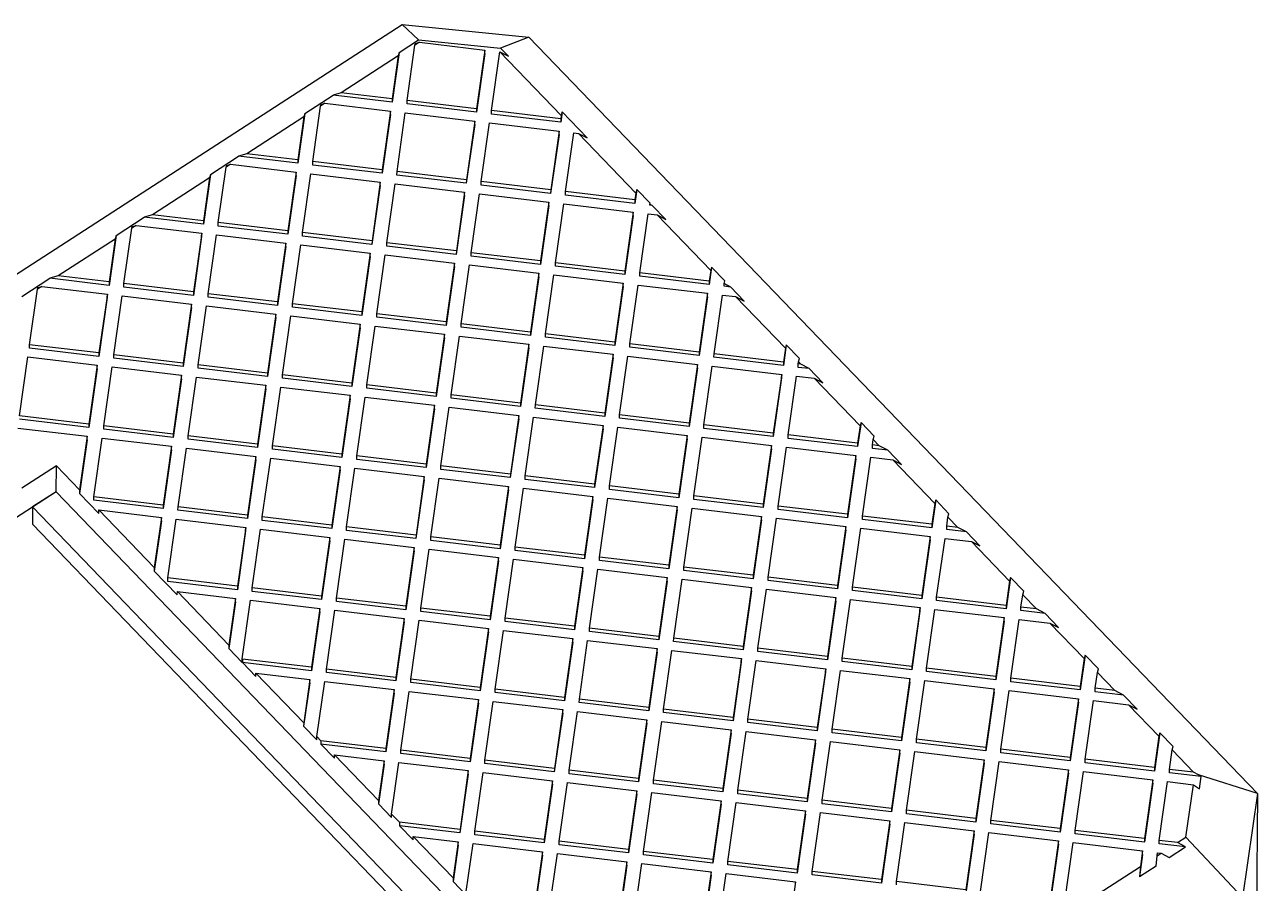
# Model space of a CAD drawing. Header units: millimetres. Extents: x -2140 to -1200, y 2406 to 2649.
# Drawn here: x -1930.17 to -1909.69, y 2489.55 to 2503.82 of the extents above; entities that cross this region are included whole.
import ezdxf

# ---------------------------------------------------------------- set-up
doc = ezdxf.new("R2010")
doc.units = ezdxf.units.MM

msp = doc.modelspace()

# ---------------------------------------------------------------- linework, layer by layer
at = {"color": 7, "linetype": 'Continuous', "lineweight": 25}
for p, q in [((-1956.831, 2482.512), (-1923.902, 2503.817)), ((-1923.632, 2503.562), (-1923.902, 2503.817)), ((-1923.902, 2503.817), (-1921.795, 2503.61)), ((-1921.795, 2503.61), (-1922.266, 2503.428)), ((-1921.795, 2503.61), (-1909.691, 2491.037)), ((-1923.95, 2503.356), (-1923.632, 2503.562)), ((-1923.82, 2502.555), (-1923.689, 2503.477)), ((-1923.615, 2503.525), (-1923.689, 2503.477)), ((-1923.689, 2503.477), (-1923.681, 2503.505)), ((-1923.681, 2503.505), (-1923.615, 2503.525)), ((-1923.632, 2503.562), (-1922.266, 2503.428)), ((-1923.615, 2503.525), (-1922.528, 2503.395)), ((-1922.528, 2503.395), (-1922.667, 2502.418)), ((-1922.529, 2503.338), (-1922.528, 2503.395)), ((-1922.266, 2503.428), (-1922.134, 2503.291)), ((-1923.966, 2503.298), (-1924.913, 2502.685)), ((-1923.95, 2503.356), (-1924.068, 2502.527)), ((-1923.966, 2503.298), (-1924.067, 2502.585)), ((-1923.95, 2503.356), (-1923.966, 2503.298)), ((-1922.529, 2503.338), (-1922.667, 2502.361)), ((-1922.419, 2502.388), (-1922.28, 2503.366)), ((-1922.28, 2503.366), (-1922.277, 2503.365)), ((-1921.258, 2502.307), (-1922.277, 2503.365)), ((-1922.277, 2503.365), (-1922.134, 2503.291)), ((-1925.518, 2502.341), (-1925.05, 2502.644)), ((-1924.913, 2502.685), (-1925.05, 2502.644)), ((-1924.068, 2502.527), (-1925.05, 2502.644)), ((-1924.067, 2502.585), (-1924.913, 2502.685)), ((-1924.067, 2502.585), (-1924.068, 2502.527)), ((-1925.388, 2501.541), (-1925.257, 2502.463)), ((-1925.184, 2502.51), (-1925.257, 2502.463)), ((-1925.257, 2502.463), (-1925.249, 2502.491)), ((-1925.249, 2502.491), (-1925.184, 2502.51)), ((-1925.184, 2502.51), (-1924.096, 2502.381)), ((-1924.096, 2502.381), (-1924.235, 2501.403)), ((-1924.097, 2502.324), (-1924.096, 2502.381)), ((-1923.82, 2502.498), (-1923.82, 2502.555)), ((-1922.667, 2502.418), (-1923.82, 2502.555)), ((-1922.667, 2502.361), (-1923.82, 2502.498)), ((-1922.667, 2502.418), (-1922.667, 2502.361)), ((-1921.266, 2502.251), (-1922.419, 2502.388)), ((-1922.419, 2502.331), (-1922.419, 2502.388)), ((-1921.242, 2502.365), (-1921.266, 2502.194)), ((-1921.242, 2502.365), (-1921.258, 2502.307)), ((-1921.242, 2502.365), (-1920.828, 2501.935)), ((-1925.534, 2502.283), (-1926.481, 2501.671)), ((-1925.518, 2502.341), (-1925.636, 2501.513)), ((-1925.534, 2502.283), (-1925.635, 2501.57)), ((-1925.518, 2502.341), (-1925.534, 2502.283)), ((-1924.097, 2502.324), (-1924.235, 2501.346)), ((-1923.987, 2501.374), (-1923.849, 2502.351)), ((-1923.849, 2502.351), (-1922.696, 2502.214)), ((-1922.696, 2502.214), (-1922.834, 2501.237)), ((-1922.696, 2502.157), (-1922.696, 2502.214)), ((-1922.586, 2501.207), (-1922.448, 2502.185)), ((-1922.448, 2502.185), (-1921.295, 2502.048)), ((-1921.266, 2502.194), (-1922.419, 2502.331)), ((-1921.258, 2502.307), (-1921.266, 2502.251)), ((-1921.266, 2502.251), (-1921.266, 2502.194)), ((-1922.696, 2502.157), (-1922.835, 2501.18)), ((-1921.295, 2501.99), (-1921.434, 2501.013)), ((-1921.295, 2502.048), (-1921.433, 2501.07)), ((-1921.295, 2501.99), (-1921.295, 2502.048)), ((-1921.186, 2501.041), (-1921.047, 2502.018)), ((-1921.047, 2502.018), (-1920.971, 2502.009)), ((-1920.017, 2501.017), (-1920.971, 2502.009)), ((-1920.971, 2502.009), (-1920.828, 2501.935)), ((-1927.086, 2501.327), (-1926.618, 2501.63)), ((-1926.481, 2501.671), (-1926.618, 2501.63)), ((-1925.636, 2501.513), (-1926.618, 2501.63)), ((-1925.635, 2501.57), (-1926.481, 2501.671)), ((-1925.635, 2501.57), (-1925.636, 2501.513)), ((-1926.956, 2500.526), (-1926.825, 2501.448)), ((-1926.752, 2501.496), (-1926.825, 2501.448)), ((-1926.825, 2501.448), (-1926.817, 2501.476)), ((-1926.817, 2501.476), (-1926.752, 2501.496)), ((-1926.752, 2501.496), (-1925.664, 2501.366)), ((-1925.664, 2501.366), (-1925.803, 2500.389)), ((-1925.665, 2501.309), (-1925.664, 2501.366)), ((-1925.388, 2501.483), (-1925.388, 2501.541)), ((-1924.235, 2501.403), (-1925.388, 2501.541)), ((-1924.235, 2501.346), (-1925.388, 2501.483)), ((-1924.235, 2501.403), (-1924.235, 2501.346)), ((-1923.988, 2501.317), (-1923.987, 2501.374)), ((-1922.834, 2501.237), (-1923.987, 2501.374)), ((-1927.102, 2501.269), (-1928.049, 2500.656)), ((-1927.086, 2501.327), (-1927.204, 2500.498)), ((-1927.102, 2501.269), (-1927.203, 2500.556)), ((-1927.086, 2501.327), (-1927.102, 2501.269)), ((-1925.665, 2501.309), (-1925.803, 2500.332)), ((-1925.555, 2500.36), (-1925.417, 2501.337)), ((-1925.417, 2501.337), (-1924.264, 2501.2)), ((-1924.264, 2501.143), (-1924.403, 2500.165)), ((-1924.264, 2501.2), (-1924.402, 2500.222)), ((-1924.264, 2501.143), (-1924.264, 2501.2)), ((-1924.155, 2500.193), (-1924.016, 2501.17)), ((-1924.016, 2501.17), (-1922.863, 2501.033)), ((-1922.835, 2501.18), (-1923.988, 2501.317)), ((-1922.834, 2501.237), (-1922.835, 2501.18)), ((-1922.587, 2501.15), (-1922.586, 2501.207)), ((-1921.434, 2501.013), (-1922.587, 2501.15)), ((-1921.433, 2501.07), (-1922.586, 2501.207)), ((-1922.863, 2500.976), (-1923.002, 2499.999)), ((-1922.863, 2501.033), (-1923.001, 2500.056)), ((-1922.863, 2500.976), (-1922.863, 2501.033)), ((-1922.754, 2500.026), (-1922.615, 2501.004)), ((-1922.615, 2501.004), (-1921.462, 2500.866)), ((-1921.433, 2501.07), (-1921.434, 2501.013)), ((-1921.186, 2500.984), (-1921.186, 2501.041)), ((-1920.033, 2500.904), (-1921.186, 2501.041)), ((-1920.033, 2500.846), (-1921.186, 2500.984)), ((-1920.001, 2501.075), (-1920.033, 2500.846)), ((-1920.017, 2501.017), (-1920.033, 2500.904)), ((-1920.001, 2501.075), (-1920.017, 2501.017)), ((-1920.001, 2501.075), (-1919.781, 2500.847)), ((-1921.462, 2500.866), (-1921.601, 2499.889)), ((-1921.463, 2500.809), (-1921.601, 2499.832)), ((-1921.463, 2500.809), (-1921.462, 2500.866)), ((-1921.353, 2499.86), (-1921.215, 2500.837)), ((-1921.215, 2500.837), (-1920.062, 2500.7)), ((-1920.033, 2500.904), (-1920.033, 2500.846)), ((-1919.786, 2500.832), (-1919.781, 2500.847)), ((-1919.748, 2500.812), (-1919.786, 2500.832)), ((-1919.786, 2500.817), (-1919.786, 2500.832)), ((-1919.748, 2500.812), (-1919.786, 2500.817)), ((-1919.522, 2500.578), (-1919.748, 2500.812)), ((-1928.654, 2500.312), (-1928.186, 2500.615)), ((-1928.049, 2500.656), (-1928.186, 2500.615)), ((-1927.204, 2500.498), (-1928.186, 2500.615)), ((-1927.203, 2500.556), (-1928.049, 2500.656)), ((-1927.203, 2500.556), (-1927.204, 2500.498)), ((-1926.956, 2500.469), (-1926.956, 2500.526)), ((-1925.803, 2500.389), (-1926.956, 2500.526)), ((-1920.062, 2500.643), (-1920.201, 2499.665)), ((-1920.062, 2500.7), (-1920.2, 2499.722)), ((-1920.062, 2500.643), (-1920.062, 2500.7)), ((-1919.953, 2499.693), (-1919.814, 2500.67)), ((-1919.814, 2500.67), (-1919.666, 2500.653)), ((-1918.775, 2499.728), (-1919.666, 2500.653)), ((-1919.666, 2500.653), (-1919.522, 2500.578)), ((-1928.524, 2499.512), (-1928.393, 2500.434)), ((-1928.32, 2500.481), (-1928.393, 2500.434)), ((-1928.393, 2500.434), (-1928.385, 2500.462)), ((-1928.385, 2500.462), (-1928.32, 2500.481)), ((-1928.32, 2500.481), (-1927.232, 2500.352)), ((-1927.232, 2500.352), (-1927.371, 2499.374)), ((-1927.233, 2500.295), (-1927.232, 2500.352)), ((-1927.123, 2499.345), (-1926.985, 2500.322)), ((-1926.985, 2500.322), (-1925.832, 2500.185)), ((-1925.803, 2500.332), (-1926.956, 2500.469)), ((-1925.803, 2500.389), (-1925.803, 2500.332)), ((-1925.556, 2500.302), (-1925.555, 2500.36)), ((-1924.402, 2500.222), (-1925.555, 2500.36)), ((-1928.67, 2500.254), (-1929.617, 2499.642)), ((-1928.654, 2500.312), (-1928.772, 2499.484)), ((-1928.67, 2500.254), (-1928.771, 2499.541)), ((-1928.654, 2500.312), (-1928.67, 2500.254)), ((-1927.233, 2500.295), (-1927.371, 2499.317)), ((-1925.832, 2500.128), (-1925.971, 2499.151)), ((-1925.832, 2500.185), (-1925.97, 2499.208)), ((-1925.832, 2500.128), (-1925.832, 2500.185)), ((-1925.723, 2499.178), (-1925.584, 2500.156)), ((-1925.584, 2500.156), (-1924.431, 2500.019)), ((-1924.403, 2500.165), (-1925.556, 2500.302)), ((-1924.402, 2500.222), (-1924.403, 2500.165)), ((-1924.155, 2500.136), (-1924.155, 2500.193)), ((-1923.001, 2500.056), (-1924.155, 2500.193)), ((-1923.002, 2499.999), (-1924.155, 2500.136)), ((-1924.431, 2500.019), (-1924.57, 2499.041)), ((-1924.431, 2499.961), (-1924.57, 2498.984)), ((-1924.431, 2499.961), (-1924.431, 2500.019)), ((-1924.322, 2499.012), (-1924.183, 2499.989)), ((-1924.183, 2499.989), (-1923.03, 2499.852)), ((-1923.001, 2500.056), (-1923.002, 2499.999)), ((-1922.754, 2499.969), (-1922.754, 2500.026)), ((-1921.601, 2499.889), (-1922.754, 2500.026)), ((-1921.601, 2499.832), (-1922.754, 2499.969)), ((-1923.03, 2499.852), (-1923.169, 2498.875)), ((-1923.031, 2499.795), (-1923.169, 2498.817)), ((-1923.031, 2499.795), (-1923.03, 2499.852)), ((-1922.921, 2498.845), (-1922.783, 2499.823)), ((-1922.783, 2499.823), (-1921.63, 2499.685)), ((-1921.601, 2499.889), (-1921.601, 2499.832)), ((-1921.354, 2499.802), (-1921.353, 2499.86)), ((-1920.201, 2499.665), (-1921.354, 2499.802)), ((-1920.2, 2499.722), (-1921.353, 2499.86)), ((-1920.2, 2499.722), (-1920.201, 2499.665)), ((-1918.759, 2499.786), (-1918.8, 2499.499)), ((-1918.775, 2499.728), (-1918.8, 2499.556)), ((-1918.759, 2499.786), (-1918.775, 2499.728)), ((-1918.759, 2499.786), (-1918.54, 2499.558)), ((-1930.222, 2499.298), (-1929.754, 2499.601)), ((-1929.617, 2499.642), (-1929.754, 2499.601)), ((-1928.772, 2499.484), (-1929.754, 2499.601)), ((-1928.771, 2499.541), (-1929.617, 2499.642)), ((-1928.771, 2499.541), (-1928.772, 2499.484)), ((-1928.524, 2499.454), (-1928.524, 2499.512)), ((-1927.371, 2499.374), (-1928.524, 2499.512)), ((-1921.63, 2499.628), (-1921.769, 2498.651)), ((-1921.63, 2499.685), (-1921.768, 2498.708)), ((-1921.63, 2499.628), (-1921.63, 2499.685)), ((-1921.521, 2498.679), (-1921.382, 2499.656)), ((-1921.382, 2499.656), (-1920.229, 2499.519)), ((-1920.229, 2499.519), (-1920.368, 2498.541)), ((-1920.23, 2499.462), (-1920.229, 2499.519)), ((-1919.953, 2499.636), (-1919.953, 2499.693)), ((-1918.8, 2499.556), (-1919.953, 2499.693)), ((-1918.8, 2499.499), (-1919.953, 2499.636)), ((-1918.8, 2499.556), (-1918.8, 2499.499)), ((-1918.553, 2499.469), (-1918.552, 2499.513)), ((-1918.552, 2499.513), (-1918.54, 2499.558)), ((-1918.442, 2499.456), (-1918.552, 2499.513)), ((-1930.092, 2498.497), (-1929.961, 2499.419)), ((-1929.888, 2499.467), (-1929.961, 2499.419)), ((-1929.961, 2499.419), (-1929.954, 2499.447)), ((-1929.954, 2499.447), (-1929.888, 2499.467)), ((-1929.888, 2499.467), (-1928.8, 2499.337)), ((-1928.8, 2499.337), (-1928.939, 2498.36)), ((-1928.801, 2499.28), (-1928.8, 2499.337)), ((-1928.691, 2498.331), (-1928.553, 2499.308)), ((-1928.553, 2499.308), (-1927.4, 2499.171)), ((-1927.371, 2499.317), (-1928.524, 2499.454)), ((-1927.371, 2499.374), (-1927.371, 2499.317)), ((-1927.124, 2499.288), (-1927.123, 2499.345)), ((-1925.97, 2499.208), (-1927.123, 2499.345)), ((-1920.23, 2499.462), (-1920.368, 2498.484)), ((-1920.12, 2498.512), (-1919.982, 2499.489)), ((-1919.982, 2499.489), (-1918.829, 2499.352)), ((-1918.829, 2499.295), (-1918.968, 2498.318)), ((-1918.829, 2499.352), (-1918.967, 2498.375)), ((-1918.829, 2499.295), (-1918.829, 2499.352)), ((-1918.719, 2498.345), (-1918.581, 2499.323)), ((-1918.581, 2499.323), (-1918.36, 2499.296)), ((-1918.442, 2499.456), (-1918.553, 2499.469)), ((-1918.217, 2499.222), (-1918.442, 2499.456)), ((-1917.534, 2498.438), (-1918.36, 2499.296)), ((-1918.36, 2499.296), (-1918.217, 2499.222)), ((-1928.801, 2499.28), (-1928.939, 2498.303)), ((-1927.4, 2499.114), (-1927.539, 2498.136)), ((-1927.4, 2499.171), (-1927.538, 2498.193)), ((-1927.4, 2499.114), (-1927.4, 2499.171)), ((-1927.291, 2498.164), (-1927.152, 2499.141)), ((-1927.152, 2499.141), (-1925.999, 2499.004)), ((-1925.971, 2499.151), (-1927.124, 2499.288)), ((-1925.97, 2499.208), (-1925.971, 2499.151)), ((-1924.57, 2499.041), (-1925.723, 2499.178)), ((-1925.723, 2499.121), (-1925.723, 2499.178)), ((-1924.57, 2498.984), (-1925.723, 2499.121)), ((-1925.999, 2499.004), (-1926.138, 2498.027)), ((-1925.999, 2498.947), (-1926.138, 2497.97)), ((-1925.999, 2498.947), (-1925.999, 2499.004)), ((-1925.89, 2497.997), (-1925.751, 2498.975)), ((-1925.751, 2498.975), (-1924.598, 2498.838)), ((-1924.57, 2499.041), (-1924.57, 2498.984)), ((-1924.322, 2498.955), (-1924.322, 2499.012)), ((-1923.169, 2498.875), (-1924.322, 2499.012)), ((-1923.169, 2498.817), (-1924.322, 2498.955)), ((-1924.598, 2498.838), (-1924.737, 2497.86)), ((-1924.599, 2498.78), (-1924.737, 2497.803)), ((-1924.599, 2498.78), (-1924.598, 2498.838)), ((-1924.489, 2497.831), (-1924.351, 2498.808)), ((-1924.351, 2498.808), (-1923.198, 2498.671)), ((-1923.169, 2498.875), (-1923.169, 2498.817)), ((-1922.922, 2498.788), (-1922.921, 2498.845)), ((-1921.769, 2498.651), (-1922.922, 2498.788)), ((-1921.768, 2498.708), (-1922.921, 2498.845)), ((-1921.768, 2498.708), (-1921.769, 2498.651)), ((-1921.521, 2498.621), (-1921.521, 2498.679)), ((-1920.368, 2498.541), (-1921.521, 2498.679)), ((-1930.092, 2498.44), (-1930.092, 2498.497)), ((-1928.939, 2498.36), (-1930.092, 2498.497)), ((-1923.198, 2498.614), (-1923.337, 2497.636)), ((-1923.198, 2498.671), (-1923.336, 2497.693)), ((-1923.198, 2498.614), (-1923.198, 2498.671)), ((-1923.089, 2497.664), (-1922.95, 2498.641)), ((-1922.95, 2498.641), (-1921.797, 2498.504)), ((-1921.797, 2498.504), (-1921.936, 2497.527)), ((-1921.798, 2498.447), (-1921.797, 2498.504)), ((-1921.688, 2497.497), (-1921.55, 2498.475)), ((-1921.55, 2498.475), (-1920.397, 2498.338)), ((-1920.368, 2498.484), (-1921.521, 2498.621)), ((-1920.368, 2498.541), (-1920.368, 2498.484)), ((-1920.121, 2498.455), (-1920.12, 2498.512)), ((-1918.967, 2498.375), (-1920.12, 2498.512)), ((-1917.518, 2498.496), (-1917.567, 2498.151)), ((-1917.518, 2498.496), (-1917.534, 2498.438)), ((-1917.518, 2498.496), (-1917.299, 2498.268)), ((-1930.259, 2497.316), (-1930.121, 2498.293)), ((-1930.121, 2498.293), (-1928.968, 2498.156)), ((-1928.939, 2498.303), (-1930.092, 2498.44)), ((-1928.939, 2498.36), (-1928.939, 2498.303)), ((-1928.692, 2498.273), (-1928.691, 2498.331)), ((-1927.539, 2498.136), (-1928.692, 2498.273)), ((-1927.538, 2498.193), (-1928.691, 2498.331)), ((-1921.798, 2498.447), (-1921.936, 2497.47)), ((-1920.397, 2498.28), (-1920.536, 2497.303)), ((-1920.397, 2498.338), (-1920.535, 2497.36)), ((-1920.397, 2498.28), (-1920.397, 2498.338)), ((-1920.288, 2497.331), (-1920.149, 2498.308)), ((-1920.149, 2498.308), (-1918.996, 2498.171)), ((-1918.968, 2498.318), (-1920.121, 2498.455)), ((-1918.967, 2498.375), (-1918.968, 2498.318)), ((-1918.72, 2498.288), (-1918.719, 2498.345)), ((-1917.567, 2498.151), (-1918.72, 2498.288)), ((-1917.566, 2498.208), (-1918.719, 2498.345)), ((-1917.534, 2498.438), (-1917.566, 2498.208)), ((-1917.314, 2498.21), (-1917.299, 2498.268)), ((-1928.968, 2498.099), (-1929.107, 2497.122)), ((-1928.968, 2498.156), (-1929.106, 2497.179)), ((-1928.968, 2498.099), (-1928.968, 2498.156)), ((-1928.859, 2497.149), (-1928.72, 2498.127)), ((-1928.72, 2498.127), (-1927.567, 2497.99)), ((-1927.538, 2498.193), (-1927.539, 2498.136)), ((-1927.291, 2498.107), (-1927.291, 2498.164)), ((-1926.138, 2498.027), (-1927.291, 2498.164)), ((-1926.138, 2497.97), (-1927.291, 2498.107)), ((-1918.996, 2498.171), (-1919.135, 2497.194)), ((-1918.996, 2498.114), (-1919.135, 2497.136)), ((-1918.996, 2498.114), (-1918.996, 2498.171)), ((-1918.887, 2497.164), (-1918.748, 2498.142)), ((-1918.748, 2498.142), (-1917.595, 2498.004)), ((-1917.566, 2498.208), (-1917.567, 2498.151)), ((-1917.319, 2498.179), (-1917.314, 2498.21)), ((-1917.319, 2498.121), (-1917.319, 2498.179)), ((-1917.279, 2498.174), (-1917.319, 2498.179)), ((-1917.136, 2498.1), (-1917.319, 2498.121)), ((-1917.279, 2498.174), (-1917.314, 2498.21)), ((-1917.136, 2498.1), (-1917.279, 2498.174)), ((-1916.911, 2497.866), (-1917.136, 2498.1)), ((-1927.567, 2497.99), (-1927.706, 2497.012)), ((-1927.568, 2497.932), (-1927.706, 2496.955)), ((-1927.568, 2497.932), (-1927.567, 2497.99)), ((-1927.458, 2496.983), (-1927.319, 2497.96)), ((-1927.319, 2497.96), (-1926.166, 2497.823)), ((-1926.138, 2498.027), (-1926.138, 2497.97)), ((-1924.737, 2497.86), (-1925.89, 2497.997)), ((-1925.89, 2497.94), (-1925.89, 2497.997)), ((-1924.737, 2497.803), (-1925.89, 2497.94)), ((-1924.737, 2497.86), (-1924.737, 2497.803)), ((-1917.595, 2498.004), (-1917.734, 2497.027)), ((-1917.596, 2497.947), (-1917.734, 2496.97)), ((-1917.596, 2497.947), (-1917.595, 2498.004)), ((-1917.486, 2496.997), (-1917.348, 2497.975)), ((-1917.348, 2497.975), (-1917.054, 2497.94)), ((-1916.292, 2497.149), (-1917.054, 2497.94)), ((-1917.054, 2497.94), (-1916.911, 2497.866)), ((-1926.166, 2497.823), (-1926.305, 2496.846)), ((-1926.167, 2497.766), (-1926.305, 2496.788)), ((-1926.167, 2497.766), (-1926.166, 2497.823)), ((-1926.057, 2496.816), (-1925.919, 2497.794)), ((-1925.919, 2497.794), (-1924.766, 2497.656)), ((-1924.766, 2497.656), (-1924.904, 2496.679)), ((-1924.766, 2497.599), (-1924.766, 2497.656)), ((-1924.49, 2497.773), (-1924.489, 2497.831)), ((-1923.337, 2497.636), (-1924.49, 2497.773)), ((-1923.336, 2497.693), (-1924.489, 2497.831)), ((-1923.336, 2497.693), (-1923.337, 2497.636)), ((-1923.089, 2497.607), (-1923.089, 2497.664)), ((-1921.936, 2497.527), (-1923.089, 2497.664)), ((-1924.766, 2497.599), (-1924.905, 2496.622)), ((-1924.657, 2496.65), (-1924.518, 2497.627)), ((-1924.518, 2497.627), (-1923.365, 2497.49)), ((-1923.365, 2497.49), (-1923.504, 2496.512)), ((-1923.366, 2497.433), (-1923.365, 2497.49)), ((-1923.256, 2496.483), (-1923.118, 2497.46)), ((-1923.118, 2497.46), (-1921.965, 2497.323)), ((-1921.936, 2497.47), (-1923.089, 2497.607)), ((-1921.936, 2497.527), (-1921.936, 2497.47)), ((-1921.689, 2497.44), (-1921.688, 2497.497)), ((-1920.535, 2497.36), (-1921.688, 2497.497)), ((-1929.107, 2497.122), (-1930.26, 2497.259)), ((-1929.106, 2497.179), (-1930.259, 2497.316)), ((-1923.366, 2497.433), (-1923.504, 2496.455)), ((-1921.965, 2497.266), (-1922.104, 2496.289)), ((-1921.965, 2497.323), (-1922.103, 2496.346)), ((-1921.965, 2497.266), (-1921.965, 2497.323)), ((-1921.856, 2496.316), (-1921.717, 2497.294)), ((-1921.717, 2497.294), (-1920.564, 2497.157)), ((-1920.536, 2497.303), (-1921.689, 2497.44)), ((-1920.535, 2497.36), (-1920.536, 2497.303)), ((-1920.288, 2497.274), (-1920.288, 2497.331)), ((-1919.135, 2497.194), (-1920.288, 2497.331)), ((-1919.135, 2497.136), (-1920.288, 2497.274)), ((-1930.288, 2497.112), (-1929.135, 2496.975)), ((-1929.106, 2497.179), (-1929.107, 2497.122)), ((-1928.859, 2497.092), (-1928.859, 2497.149)), ((-1927.706, 2497.012), (-1928.859, 2497.149)), ((-1927.706, 2496.955), (-1928.859, 2497.092)), ((-1920.564, 2497.157), (-1920.703, 2496.179)), ((-1920.564, 2497.099), (-1920.703, 2496.122)), ((-1920.564, 2497.099), (-1920.564, 2497.157)), ((-1920.455, 2496.15), (-1920.316, 2497.127)), ((-1920.316, 2497.127), (-1919.163, 2496.99)), ((-1919.135, 2497.194), (-1919.135, 2497.136)), ((-1918.887, 2497.107), (-1918.887, 2497.164)), ((-1917.734, 2497.027), (-1918.887, 2497.164)), ((-1917.734, 2496.97), (-1918.887, 2497.107)), ((-1916.277, 2497.207), (-1916.334, 2496.803)), ((-1916.292, 2497.149), (-1916.333, 2496.86)), ((-1916.277, 2497.207), (-1916.292, 2497.149)), ((-1916.277, 2497.207), (-1916.057, 2496.979)), ((-1929.135, 2496.975), (-1929.262, 2496.083)), ((-1929.136, 2496.918), (-1929.262, 2496.025)), ((-1929.136, 2496.918), (-1929.135, 2496.975)), ((-1929.026, 2495.968), (-1928.888, 2496.946)), ((-1928.888, 2496.946), (-1927.735, 2496.809)), ((-1927.706, 2497.012), (-1927.706, 2496.955)), ((-1926.305, 2496.846), (-1927.458, 2496.983)), ((-1927.458, 2496.926), (-1927.458, 2496.983)), ((-1926.305, 2496.788), (-1927.458, 2496.926)), ((-1926.305, 2496.846), (-1926.305, 2496.788)), ((-1919.163, 2496.99), (-1919.302, 2496.012)), ((-1919.164, 2496.933), (-1919.302, 2495.955)), ((-1919.164, 2496.933), (-1919.163, 2496.99)), ((-1919.054, 2495.983), (-1918.916, 2496.96)), ((-1918.916, 2496.96), (-1917.763, 2496.823)), ((-1917.734, 2497.027), (-1917.734, 2496.97)), ((-1917.487, 2496.94), (-1917.486, 2496.997)), ((-1916.334, 2496.803), (-1917.487, 2496.94)), ((-1916.333, 2496.86), (-1917.486, 2496.997)), ((-1916.333, 2496.86), (-1916.334, 2496.803)), ((-1916.086, 2496.831), (-1916.073, 2496.921)), ((-1916.073, 2496.921), (-1916.057, 2496.979)), ((-1915.974, 2496.818), (-1916.073, 2496.921)), ((-1927.735, 2496.751), (-1927.874, 2495.774)), ((-1927.735, 2496.809), (-1927.873, 2495.831)), ((-1927.735, 2496.751), (-1927.735, 2496.809)), ((-1927.625, 2495.802), (-1927.487, 2496.779)), ((-1927.487, 2496.779), (-1926.334, 2496.642)), ((-1926.334, 2496.642), (-1926.472, 2495.665)), ((-1926.334, 2496.585), (-1926.334, 2496.642)), ((-1926.058, 2496.759), (-1926.057, 2496.816)), ((-1924.905, 2496.622), (-1926.058, 2496.759)), ((-1924.904, 2496.679), (-1926.057, 2496.816)), ((-1924.904, 2496.679), (-1924.905, 2496.622)), ((-1924.657, 2496.592), (-1924.657, 2496.65)), ((-1923.504, 2496.512), (-1924.657, 2496.65)), ((-1917.763, 2496.766), (-1917.902, 2495.789)), ((-1917.763, 2496.823), (-1917.901, 2495.846)), ((-1917.763, 2496.766), (-1917.763, 2496.823)), ((-1917.654, 2495.816), (-1917.515, 2496.794)), ((-1917.515, 2496.794), (-1916.362, 2496.657)), ((-1916.362, 2496.657), (-1916.501, 2495.679)), ((-1916.363, 2496.599), (-1916.362, 2496.657)), ((-1916.086, 2496.774), (-1916.086, 2496.831)), ((-1915.974, 2496.818), (-1916.086, 2496.831)), ((-1915.83, 2496.743), (-1916.086, 2496.774)), ((-1915.83, 2496.743), (-1915.974, 2496.818)), ((-1915.605, 2496.509), (-1915.83, 2496.743)), ((-1929.647, 2496.483), (-1930.223, 2496.111)), ((-1929.651, 2496.054), (-1929.647, 2496.483)), ((-1929.262, 2496.083), (-1929.647, 2496.483)), ((-1926.334, 2496.585), (-1926.473, 2495.607)), ((-1926.225, 2495.635), (-1926.086, 2496.612)), ((-1926.086, 2496.612), (-1924.933, 2496.475)), ((-1924.933, 2496.475), (-1925.072, 2495.498)), ((-1924.934, 2496.418), (-1924.933, 2496.475)), ((-1924.824, 2495.468), (-1924.686, 2496.446)), ((-1924.686, 2496.446), (-1923.533, 2496.309)), ((-1923.504, 2496.455), (-1924.657, 2496.592)), ((-1923.504, 2496.512), (-1923.504, 2496.455)), ((-1923.257, 2496.426), (-1923.256, 2496.483)), ((-1922.104, 2496.289), (-1923.257, 2496.426)), ((-1922.103, 2496.346), (-1923.256, 2496.483)), ((-1916.363, 2496.599), (-1916.501, 2495.622)), ((-1916.253, 2495.65), (-1916.115, 2496.627)), ((-1916.115, 2496.627), (-1915.749, 2496.584)), ((-1915.051, 2495.859), (-1915.749, 2496.584)), ((-1915.749, 2496.584), (-1915.605, 2496.509)), ((-1924.934, 2496.418), (-1925.072, 2495.441)), ((-1923.533, 2496.251), (-1923.672, 2495.274)), ((-1923.533, 2496.309), (-1923.671, 2495.331)), ((-1923.533, 2496.251), (-1923.533, 2496.309)), ((-1923.424, 2495.302), (-1923.285, 2496.279)), ((-1923.285, 2496.279), (-1922.132, 2496.142)), ((-1922.103, 2496.346), (-1922.104, 2496.289)), ((-1921.856, 2496.259), (-1921.856, 2496.316)), ((-1920.703, 2496.179), (-1921.856, 2496.316)), ((-1920.703, 2496.122), (-1921.856, 2496.259)), ((-1929.651, 2496.054), (-1931.415, 2494.913)), ((-1929.651, 2496.054), (-1930.043, 2495.801)), ((-1918.981, 2484.971), (-1929.651, 2496.054)), ((-1929.262, 2496.083), (-1929.262, 2496.025)), ((-1928.943, 2495.694), (-1929.262, 2496.025)), ((-1922.132, 2496.142), (-1922.271, 2495.165)), ((-1922.133, 2496.085), (-1922.271, 2495.107)), ((-1922.133, 2496.085), (-1922.132, 2496.142)), ((-1922.023, 2495.135), (-1921.884, 2496.113)), ((-1921.884, 2496.113), (-1920.731, 2495.975)), ((-1920.703, 2496.179), (-1920.703, 2496.122)), ((-1920.455, 2496.092), (-1920.455, 2496.15)), ((-1919.302, 2496.012), (-1920.455, 2496.15)), ((-1919.302, 2495.955), (-1920.455, 2496.092)), ((-1929.027, 2495.911), (-1929.026, 2495.968)), ((-1927.874, 2495.774), (-1929.027, 2495.911)), ((-1927.873, 2495.831), (-1929.026, 2495.968)), ((-1927.873, 2495.831), (-1927.874, 2495.774)), ((-1920.731, 2495.975), (-1920.87, 2494.998)), ((-1920.732, 2495.918), (-1920.87, 2494.941)), ((-1920.732, 2495.918), (-1920.731, 2495.975)), ((-1920.622, 2494.969), (-1920.484, 2495.946)), ((-1920.484, 2495.946), (-1919.331, 2495.809)), ((-1919.302, 2496.012), (-1919.302, 2495.955)), ((-1919.055, 2495.926), (-1919.054, 2495.983)), ((-1917.902, 2495.789), (-1919.055, 2495.926)), ((-1917.901, 2495.846), (-1919.054, 2495.983)), ((-1917.901, 2495.846), (-1917.902, 2495.789)), ((-1916.501, 2495.679), (-1917.654, 2495.816)), ((-1917.654, 2495.759), (-1917.654, 2495.816)), ((-1915.035, 2495.917), (-1915.101, 2495.455)), ((-1915.051, 2495.859), (-1915.1, 2495.513)), ((-1915.035, 2495.917), (-1915.051, 2495.859)), ((-1915.035, 2495.917), (-1914.816, 2495.689)), ((-1930.043, 2495.801), (-1930.045, 2495.515)), ((-1919.373, 2484.717), (-1930.043, 2495.801)), ((-1928.943, 2495.694), (-1928.943, 2495.751)), ((-1928.02, 2494.793), (-1928.943, 2495.751)), ((-1928.943, 2495.751), (-1927.902, 2495.627)), ((-1927.902, 2495.627), (-1928.02, 2494.793)), ((-1927.902, 2495.57), (-1927.902, 2495.627)), ((-1927.626, 2495.745), (-1927.625, 2495.802)), ((-1926.473, 2495.607), (-1927.626, 2495.745)), ((-1926.472, 2495.665), (-1927.625, 2495.802)), ((-1926.472, 2495.665), (-1926.473, 2495.607)), ((-1926.225, 2495.578), (-1926.225, 2495.635)), ((-1925.072, 2495.498), (-1926.225, 2495.635)), ((-1919.331, 2495.752), (-1919.47, 2494.774)), ((-1919.331, 2495.809), (-1919.469, 2494.831)), ((-1919.331, 2495.752), (-1919.331, 2495.809)), ((-1919.222, 2494.802), (-1919.083, 2495.779)), ((-1919.083, 2495.779), (-1917.93, 2495.642)), ((-1917.93, 2495.642), (-1918.069, 2494.665)), ((-1917.931, 2495.585), (-1917.93, 2495.642)), ((-1917.821, 2494.635), (-1917.683, 2495.613)), ((-1917.683, 2495.613), (-1916.53, 2495.475)), ((-1916.501, 2495.622), (-1917.654, 2495.759)), ((-1916.501, 2495.679), (-1916.501, 2495.622)), ((-1916.254, 2495.593), (-1916.253, 2495.65)), ((-1915.1, 2495.513), (-1916.253, 2495.65)), ((-1914.853, 2495.483), (-1914.832, 2495.631)), ((-1914.832, 2495.631), (-1914.816, 2495.689)), ((-1914.668, 2495.461), (-1914.832, 2495.631)), ((-1930.045, 2495.515), (-1919.504, 2484.565)), ((-1927.902, 2495.57), (-1928.021, 2494.736)), ((-1927.793, 2494.621), (-1927.654, 2495.598)), ((-1927.654, 2495.598), (-1926.501, 2495.461)), ((-1926.501, 2495.461), (-1926.64, 2494.483)), ((-1926.502, 2495.404), (-1926.64, 2494.426)), ((-1926.502, 2495.404), (-1926.501, 2495.461)), ((-1926.392, 2494.454), (-1926.254, 2495.431)), ((-1926.254, 2495.431), (-1925.101, 2495.294)), ((-1925.072, 2495.441), (-1926.225, 2495.578)), ((-1925.072, 2495.498), (-1925.072, 2495.441)), ((-1924.825, 2495.411), (-1924.824, 2495.468)), ((-1923.672, 2495.274), (-1924.825, 2495.411)), ((-1923.671, 2495.331), (-1924.824, 2495.468)), ((-1917.931, 2495.585), (-1918.069, 2494.608)), ((-1916.53, 2495.418), (-1916.669, 2494.441)), ((-1916.53, 2495.475), (-1916.668, 2494.498)), ((-1916.53, 2495.418), (-1916.53, 2495.475)), ((-1916.421, 2494.469), (-1916.282, 2495.446)), ((-1916.282, 2495.446), (-1915.129, 2495.309)), ((-1915.101, 2495.455), (-1916.254, 2495.593)), ((-1915.1, 2495.513), (-1915.101, 2495.455)), ((-1914.853, 2495.426), (-1914.853, 2495.483)), ((-1914.668, 2495.461), (-1914.853, 2495.483)), ((-1914.525, 2495.387), (-1914.853, 2495.426)), ((-1914.525, 2495.387), (-1914.668, 2495.461)), ((-1925.101, 2495.237), (-1925.24, 2494.26)), ((-1925.101, 2495.294), (-1925.239, 2494.317)), ((-1925.101, 2495.237), (-1925.101, 2495.294)), ((-1924.992, 2494.287), (-1924.853, 2495.265)), ((-1924.853, 2495.265), (-1923.7, 2495.128)), ((-1923.671, 2495.331), (-1923.672, 2495.274)), ((-1923.424, 2495.245), (-1923.424, 2495.302)), ((-1922.271, 2495.165), (-1923.424, 2495.302)), ((-1922.271, 2495.107), (-1923.424, 2495.245)), ((-1915.129, 2495.309), (-1915.268, 2494.331)), ((-1915.129, 2495.252), (-1915.268, 2494.274)), ((-1915.129, 2495.252), (-1915.129, 2495.309)), ((-1915.02, 2494.302), (-1914.881, 2495.279)), ((-1914.881, 2495.279), (-1914.443, 2495.227)), ((-1914.3, 2495.153), (-1914.525, 2495.387)), ((-1913.81, 2494.569), (-1914.443, 2495.227)), ((-1914.443, 2495.227), (-1914.3, 2495.153)), ((-1923.7, 2495.128), (-1923.839, 2494.15)), ((-1923.701, 2495.07), (-1923.839, 2494.093)), ((-1923.701, 2495.07), (-1923.7, 2495.128)), ((-1923.591, 2494.121), (-1923.453, 2495.098)), ((-1923.453, 2495.098), (-1922.3, 2494.961)), ((-1922.271, 2495.165), (-1922.271, 2495.107)), ((-1922.023, 2495.078), (-1922.023, 2495.135)), ((-1920.87, 2494.998), (-1922.023, 2495.135)), ((-1920.87, 2494.941), (-1922.023, 2495.078)), ((-1920.87, 2494.998), (-1920.87, 2494.941)), ((-1928.02, 2494.793), (-1928.021, 2494.736)), ((-1922.3, 2494.904), (-1922.439, 2493.926)), ((-1922.3, 2494.961), (-1922.438, 2493.984)), ((-1922.3, 2494.904), (-1922.3, 2494.961)), ((-1922.19, 2493.954), (-1922.052, 2494.931)), ((-1922.052, 2494.931), (-1920.899, 2494.794)), ((-1920.899, 2494.794), (-1921.037, 2493.817)), ((-1920.899, 2494.737), (-1920.899, 2494.794)), ((-1920.623, 2494.911), (-1920.622, 2494.969)), ((-1919.47, 2494.774), (-1920.623, 2494.911)), ((-1919.469, 2494.831), (-1920.622, 2494.969)), ((-1919.469, 2494.831), (-1919.47, 2494.774)), ((-1919.222, 2494.745), (-1919.222, 2494.802)), ((-1918.069, 2494.665), (-1919.222, 2494.802)), ((-1927.638, 2494.338), (-1928.021, 2494.736)), ((-1927.793, 2494.563), (-1927.793, 2494.621)), ((-1926.64, 2494.483), (-1927.793, 2494.621)), ((-1920.899, 2494.737), (-1921.038, 2493.76)), ((-1920.79, 2493.787), (-1920.651, 2494.765)), ((-1920.651, 2494.765), (-1919.498, 2494.628)), ((-1919.498, 2494.628), (-1919.637, 2493.65)), ((-1919.499, 2494.57), (-1919.498, 2494.628)), ((-1919.389, 2493.621), (-1919.251, 2494.598)), ((-1919.251, 2494.598), (-1918.098, 2494.461)), ((-1918.069, 2494.608), (-1919.222, 2494.745)), ((-1918.069, 2494.665), (-1918.069, 2494.608)), ((-1917.822, 2494.578), (-1917.821, 2494.635)), ((-1916.668, 2494.498), (-1917.821, 2494.635)), ((-1913.794, 2494.627), (-1913.867, 2494.108)), ((-1913.794, 2494.627), (-1913.81, 2494.569)), ((-1913.794, 2494.627), (-1913.574, 2494.399)), ((-1926.64, 2494.426), (-1927.793, 2494.563)), ((-1927.638, 2494.338), (-1927.637, 2494.395)), ((-1926.779, 2493.503), (-1927.637, 2494.395)), ((-1927.637, 2494.395), (-1926.669, 2494.28)), ((-1926.64, 2494.483), (-1926.64, 2494.426)), ((-1926.393, 2494.397), (-1926.392, 2494.454)), ((-1925.24, 2494.26), (-1926.393, 2494.397)), ((-1925.239, 2494.317), (-1926.392, 2494.454)), ((-1919.499, 2494.57), (-1919.637, 2493.593)), ((-1918.098, 2494.404), (-1918.237, 2493.426)), ((-1918.098, 2494.461), (-1918.236, 2493.484)), ((-1918.098, 2494.404), (-1918.098, 2494.461)), ((-1917.989, 2493.454), (-1917.85, 2494.432)), ((-1917.85, 2494.432), (-1916.697, 2494.294)), ((-1916.669, 2494.441), (-1917.822, 2494.578)), ((-1916.668, 2494.498), (-1916.669, 2494.441)), ((-1916.421, 2494.411), (-1916.421, 2494.469)), ((-1915.268, 2494.331), (-1916.421, 2494.469)), ((-1915.268, 2494.274), (-1916.421, 2494.411)), ((-1913.81, 2494.569), (-1913.867, 2494.165)), ((-1913.59, 2494.341), (-1913.574, 2494.399)), ((-1926.669, 2494.28), (-1926.779, 2493.503)), ((-1926.669, 2494.223), (-1926.779, 2493.446)), ((-1926.669, 2494.223), (-1926.669, 2494.28)), ((-1926.559, 2493.275), (-1926.421, 2494.25)), ((-1926.421, 2494.25), (-1925.268, 2494.113)), ((-1925.239, 2494.317), (-1925.24, 2494.26)), ((-1924.992, 2494.23), (-1924.992, 2494.287)), ((-1923.839, 2494.15), (-1924.992, 2494.287)), ((-1923.839, 2494.093), (-1924.992, 2494.23)), ((-1916.697, 2494.294), (-1916.836, 2493.317)), ((-1916.697, 2494.237), (-1916.836, 2493.26)), ((-1916.697, 2494.237), (-1916.697, 2494.294)), ((-1916.588, 2493.288), (-1916.449, 2494.265)), ((-1916.449, 2494.265), (-1915.296, 2494.128)), ((-1915.268, 2494.331), (-1915.268, 2494.274)), ((-1915.02, 2494.245), (-1915.02, 2494.302)), ((-1913.867, 2494.165), (-1915.02, 2494.302)), ((-1913.867, 2494.108), (-1915.02, 2494.245)), ((-1913.619, 2494.135), (-1913.59, 2494.341)), ((-1913.362, 2494.105), (-1913.59, 2494.341)), ((-1925.268, 2494.113), (-1925.407, 2493.136)), ((-1925.269, 2494.056), (-1925.407, 2493.078)), ((-1925.269, 2494.056), (-1925.268, 2494.113)), ((-1925.159, 2493.106), (-1925.021, 2494.084)), ((-1925.021, 2494.084), (-1923.868, 2493.946)), ((-1923.839, 2494.15), (-1923.839, 2494.093)), ((-1923.592, 2494.064), (-1923.591, 2494.121)), ((-1922.439, 2493.926), (-1923.592, 2494.064)), ((-1922.438, 2493.984), (-1923.591, 2494.121)), ((-1922.438, 2493.984), (-1922.439, 2493.926)), ((-1915.296, 2494.128), (-1915.435, 2493.15)), ((-1915.297, 2494.071), (-1915.435, 2493.093)), ((-1915.297, 2494.071), (-1915.296, 2494.128)), ((-1915.187, 2493.121), (-1915.049, 2494.098)), ((-1915.049, 2494.098), (-1913.896, 2493.961)), ((-1913.867, 2494.165), (-1913.867, 2494.108)), ((-1913.62, 2494.078), (-1913.619, 2494.135)), ((-1913.219, 2494.031), (-1913.62, 2494.078)), ((-1913.362, 2494.105), (-1913.619, 2494.135)), ((-1913.219, 2494.031), (-1913.362, 2494.105)), ((-1912.994, 2493.797), (-1913.219, 2494.031)), ((-1923.868, 2493.889), (-1924.007, 2492.912)), ((-1923.868, 2493.946), (-1924.006, 2492.969)), ((-1923.868, 2493.889), (-1923.868, 2493.946)), ((-1923.759, 2492.94), (-1923.62, 2493.917)), ((-1923.62, 2493.917), (-1922.467, 2493.78)), ((-1922.467, 2493.78), (-1922.605, 2492.802)), ((-1922.467, 2493.723), (-1922.467, 2493.78)), ((-1922.191, 2493.897), (-1922.19, 2493.954)), ((-1921.038, 2493.76), (-1922.191, 2493.897)), ((-1921.037, 2493.817), (-1922.19, 2493.954)), ((-1921.037, 2493.817), (-1921.038, 2493.76)), ((-1920.79, 2493.73), (-1920.79, 2493.787)), ((-1919.637, 2493.65), (-1920.79, 2493.787)), ((-1913.896, 2493.904), (-1914.035, 2492.927)), ((-1913.896, 2493.961), (-1914.034, 2492.984)), ((-1913.896, 2493.904), (-1913.896, 2493.961)), ((-1913.787, 2492.954), (-1913.648, 2493.932)), ((-1913.648, 2493.932), (-1913.137, 2493.871)), ((-1912.568, 2493.28), (-1913.137, 2493.871)), ((-1913.137, 2493.871), (-1912.994, 2493.797)), ((-1922.467, 2493.723), (-1922.606, 2492.745)), ((-1922.358, 2492.773), (-1922.219, 2493.75)), ((-1922.219, 2493.75), (-1921.066, 2493.613)), ((-1921.066, 2493.613), (-1921.205, 2492.636)), ((-1921.067, 2493.556), (-1921.066, 2493.613)), ((-1920.957, 2492.606), (-1920.819, 2493.584)), ((-1920.819, 2493.584), (-1919.666, 2493.447)), ((-1919.637, 2493.593), (-1920.79, 2493.73)), ((-1919.637, 2493.65), (-1919.637, 2493.593)), ((-1919.39, 2493.564), (-1919.389, 2493.621)), ((-1918.237, 2493.426), (-1919.39, 2493.564)), ((-1918.236, 2493.484), (-1919.389, 2493.621)), ((-1926.779, 2493.503), (-1926.779, 2493.446)), ((-1926.56, 2493.218), (-1926.779, 2493.446)), ((-1921.067, 2493.556), (-1921.205, 2492.579)), ((-1919.666, 2493.389), (-1919.805, 2492.412)), ((-1919.666, 2493.447), (-1919.804, 2492.469)), ((-1919.666, 2493.389), (-1919.666, 2493.447)), ((-1919.557, 2492.44), (-1919.418, 2493.417)), ((-1919.418, 2493.417), (-1918.265, 2493.28)), ((-1918.236, 2493.484), (-1918.237, 2493.426)), ((-1917.989, 2493.397), (-1917.989, 2493.454)), ((-1916.836, 2493.317), (-1917.989, 2493.454)), ((-1916.836, 2493.26), (-1917.989, 2493.397)), ((-1926.56, 2493.218), (-1926.559, 2493.275)), ((-1926.557, 2493.272), (-1926.559, 2493.275)), ((-1926.557, 2493.272), (-1926.557, 2493.215)), ((-1925.407, 2493.136), (-1926.557, 2493.272)), ((-1926.332, 2492.981), (-1926.557, 2493.215)), ((-1925.407, 2493.078), (-1926.557, 2493.215)), ((-1918.265, 2493.28), (-1918.404, 2492.303)), ((-1918.266, 2493.223), (-1918.404, 2492.245)), ((-1918.266, 2493.223), (-1918.265, 2493.28)), ((-1918.156, 2492.273), (-1918.017, 2493.25)), ((-1918.017, 2493.25), (-1916.864, 2493.113)), ((-1916.836, 2493.317), (-1916.836, 2493.26)), ((-1916.588, 2493.23), (-1916.588, 2493.288)), ((-1915.435, 2493.15), (-1916.588, 2493.288)), ((-1915.435, 2493.093), (-1916.588, 2493.23)), ((-1915.435, 2493.15), (-1915.435, 2493.093)), ((-1912.552, 2493.338), (-1912.634, 2492.76)), ((-1912.568, 2493.28), (-1912.634, 2492.817)), ((-1912.552, 2493.338), (-1912.568, 2493.28)), ((-1912.552, 2493.338), (-1912.333, 2493.11)), ((-1926.332, 2492.981), (-1926.331, 2493.039)), ((-1925.537, 2492.214), (-1926.331, 2493.039)), ((-1926.331, 2493.039), (-1925.436, 2492.932)), ((-1925.407, 2493.136), (-1925.407, 2493.078)), ((-1925.16, 2493.049), (-1925.159, 2493.106)), ((-1924.007, 2492.912), (-1925.16, 2493.049)), ((-1924.006, 2492.969), (-1925.159, 2493.106)), ((-1924.006, 2492.969), (-1924.007, 2492.912)), ((-1916.864, 2493.113), (-1917.003, 2492.136)), ((-1916.865, 2493.056), (-1917.003, 2492.079)), ((-1916.865, 2493.056), (-1916.864, 2493.113)), ((-1916.755, 2492.106), (-1916.617, 2493.084)), ((-1916.617, 2493.084), (-1915.464, 2492.947)), ((-1915.464, 2492.947), (-1915.602, 2491.969)), ((-1915.464, 2492.889), (-1915.464, 2492.947)), ((-1915.188, 2493.064), (-1915.187, 2493.121)), ((-1914.035, 2492.927), (-1915.188, 2493.064)), ((-1914.034, 2492.984), (-1915.187, 2493.121)), ((-1914.034, 2492.984), (-1914.035, 2492.927)), ((-1913.787, 2492.897), (-1913.787, 2492.954)), ((-1912.634, 2492.817), (-1913.787, 2492.954)), ((-1912.386, 2492.788), (-1912.349, 2493.052)), ((-1912.349, 2493.052), (-1912.333, 2493.11)), ((-1912.057, 2492.748), (-1912.349, 2493.052)), ((-1925.436, 2492.875), (-1925.538, 2492.157)), ((-1925.436, 2492.932), (-1925.537, 2492.214)), ((-1925.436, 2492.875), (-1925.436, 2492.932)), ((-1925.318, 2491.986), (-1925.188, 2492.902)), ((-1925.188, 2492.902), (-1924.035, 2492.765)), ((-1924.035, 2492.765), (-1924.174, 2491.788)), ((-1924.035, 2492.708), (-1924.035, 2492.765)), ((-1923.759, 2492.882), (-1923.759, 2492.94)), ((-1922.605, 2492.802), (-1923.759, 2492.94)), ((-1922.606, 2492.745), (-1923.759, 2492.882)), ((-1922.605, 2492.802), (-1922.606, 2492.745)), ((-1922.358, 2492.716), (-1922.358, 2492.773)), ((-1921.205, 2492.636), (-1922.358, 2492.773)), ((-1915.464, 2492.889), (-1915.603, 2491.912)), ((-1915.355, 2491.94), (-1915.216, 2492.917)), ((-1915.216, 2492.917), (-1914.063, 2492.78)), ((-1914.063, 2492.78), (-1914.202, 2491.803)), ((-1914.064, 2492.723), (-1914.063, 2492.78)), ((-1913.954, 2491.773), (-1913.816, 2492.751)), ((-1913.816, 2492.751), (-1912.663, 2492.613)), ((-1912.634, 2492.76), (-1913.787, 2492.897)), ((-1912.634, 2492.817), (-1912.634, 2492.76)), ((-1912.387, 2492.73), (-1912.386, 2492.788)), ((-1912.057, 2492.748), (-1912.386, 2492.788)), ((-1911.913, 2492.674), (-1912.057, 2492.748)), ((-1924.035, 2492.708), (-1924.174, 2491.731)), ((-1923.926, 2491.758), (-1923.787, 2492.736)), ((-1923.787, 2492.736), (-1922.634, 2492.599)), ((-1922.634, 2492.599), (-1922.773, 2491.621)), ((-1922.635, 2492.542), (-1922.773, 2491.564)), ((-1922.635, 2492.542), (-1922.634, 2492.599)), ((-1922.525, 2491.592), (-1922.387, 2492.569)), ((-1922.387, 2492.569), (-1921.234, 2492.432)), ((-1921.205, 2492.579), (-1922.358, 2492.716)), ((-1921.205, 2492.636), (-1921.205, 2492.579)), ((-1920.958, 2492.549), (-1920.957, 2492.606)), ((-1919.805, 2492.412), (-1920.958, 2492.549)), ((-1919.804, 2492.469), (-1920.957, 2492.606)), ((-1914.064, 2492.723), (-1914.202, 2491.745)), ((-1912.663, 2492.556), (-1912.802, 2491.579)), ((-1912.663, 2492.613), (-1912.801, 2491.636)), ((-1912.663, 2492.556), (-1912.663, 2492.613)), ((-1912.554, 2491.607), (-1912.415, 2492.584)), ((-1912.415, 2492.584), (-1911.831, 2492.514)), ((-1911.913, 2492.674), (-1912.387, 2492.73)), ((-1911.688, 2492.44), (-1911.913, 2492.674)), ((-1921.234, 2492.375), (-1921.373, 2491.397)), ((-1921.234, 2492.432), (-1921.372, 2491.455)), ((-1921.234, 2492.375), (-1921.234, 2492.432)), ((-1921.125, 2491.425), (-1920.986, 2492.403)), ((-1920.986, 2492.403), (-1919.833, 2492.265)), ((-1919.804, 2492.469), (-1919.805, 2492.412)), ((-1919.557, 2492.383), (-1919.557, 2492.44)), ((-1918.404, 2492.303), (-1919.557, 2492.44)), ((-1918.404, 2492.245), (-1919.557, 2492.383)), ((-1911.327, 2491.99), (-1911.831, 2492.514)), ((-1911.831, 2492.514), (-1911.688, 2492.44)), ((-1925.537, 2492.214), (-1925.538, 2492.157)), ((-1925.318, 2491.929), (-1925.538, 2492.157)), ((-1919.833, 2492.265), (-1919.972, 2491.288)), ((-1919.834, 2492.208), (-1919.972, 2491.231)), ((-1919.834, 2492.208), (-1919.833, 2492.265)), ((-1919.724, 2491.259), (-1919.586, 2492.236)), ((-1919.586, 2492.236), (-1918.433, 2492.099)), ((-1918.404, 2492.303), (-1918.404, 2492.245)), ((-1918.156, 2492.216), (-1918.156, 2492.273)), ((-1917.003, 2492.136), (-1918.156, 2492.273)), ((-1917.003, 2492.079), (-1918.156, 2492.216)), ((-1917.003, 2492.136), (-1917.003, 2492.079)), ((-1925.318, 2491.929), (-1925.318, 2491.986)), ((-1925.251, 2491.916), (-1925.318, 2491.986)), ((-1918.433, 2492.042), (-1918.572, 2491.064)), ((-1918.433, 2492.099), (-1918.571, 2491.121)), ((-1918.433, 2492.042), (-1918.433, 2492.099)), ((-1918.323, 2491.092), (-1918.185, 2492.069)), ((-1918.185, 2492.069), (-1917.032, 2491.932)), ((-1917.032, 2491.932), (-1917.17, 2490.955)), ((-1917.032, 2491.875), (-1917.032, 2491.932)), ((-1916.756, 2492.049), (-1916.755, 2492.106)), ((-1915.603, 2491.912), (-1916.756, 2492.049)), ((-1915.602, 2491.969), (-1916.755, 2492.106)), ((-1915.602, 2491.969), (-1915.603, 2491.912)), ((-1915.355, 2491.883), (-1915.355, 2491.94)), ((-1914.202, 2491.803), (-1915.355, 2491.94)), ((-1911.311, 2492.048), (-1911.401, 2491.412)), ((-1911.327, 2491.99), (-1911.401, 2491.469)), ((-1911.311, 2492.048), (-1911.327, 2491.99)), ((-1911.311, 2492.048), (-1911.091, 2491.82)), ((-1925.251, 2491.916), (-1925.251, 2491.859)), ((-1924.174, 2491.788), (-1925.251, 2491.916)), ((-1925.026, 2491.625), (-1925.251, 2491.859)), ((-1924.174, 2491.731), (-1925.251, 2491.859)), ((-1924.174, 2491.788), (-1924.174, 2491.731)), ((-1923.926, 2491.701), (-1923.926, 2491.758)), ((-1922.773, 2491.621), (-1923.926, 2491.758)), ((-1917.032, 2491.875), (-1917.171, 2490.898)), ((-1916.923, 2490.925), (-1916.784, 2491.903)), ((-1916.784, 2491.903), (-1915.631, 2491.766)), ((-1915.631, 2491.766), (-1915.77, 2490.788)), ((-1915.632, 2491.708), (-1915.631, 2491.766)), ((-1915.522, 2490.759), (-1915.384, 2491.736)), ((-1915.384, 2491.736), (-1914.231, 2491.599)), ((-1914.202, 2491.745), (-1915.355, 2491.883)), ((-1914.202, 2491.803), (-1914.202, 2491.745)), ((-1913.955, 2491.716), (-1913.954, 2491.773)), ((-1912.802, 2491.579), (-1913.955, 2491.716)), ((-1912.801, 2491.636), (-1913.954, 2491.773)), ((-1911.153, 2491.44), (-1911.107, 2491.762)), ((-1911.107, 2491.762), (-1911.091, 2491.82)), ((-1910.751, 2491.392), (-1911.107, 2491.762)), ((-1925.026, 2491.625), (-1925.026, 2491.682)), ((-1924.296, 2490.924), (-1925.026, 2491.682)), ((-1925.026, 2491.682), (-1924.202, 2491.584)), ((-1924.202, 2491.584), (-1924.296, 2490.924)), ((-1924.203, 2491.527), (-1924.296, 2490.867)), ((-1924.203, 2491.527), (-1924.202, 2491.584)), ((-1924.077, 2490.696), (-1923.955, 2491.555)), ((-1923.955, 2491.555), (-1922.802, 2491.418)), ((-1922.773, 2491.564), (-1923.926, 2491.701)), ((-1922.773, 2491.621), (-1922.773, 2491.564)), ((-1922.526, 2491.535), (-1922.525, 2491.592)), ((-1921.373, 2491.397), (-1922.526, 2491.535)), ((-1921.372, 2491.455), (-1922.525, 2491.592)), ((-1915.632, 2491.708), (-1915.77, 2490.731)), ((-1914.231, 2491.542), (-1914.37, 2490.564)), ((-1914.231, 2491.599), (-1914.369, 2490.621)), ((-1914.231, 2491.542), (-1914.231, 2491.599)), ((-1914.122, 2490.592), (-1913.983, 2491.569)), ((-1913.983, 2491.569), (-1912.83, 2491.432)), ((-1912.801, 2491.636), (-1912.802, 2491.579)), ((-1912.554, 2491.549), (-1912.554, 2491.607)), ((-1911.401, 2491.469), (-1912.554, 2491.607)), ((-1911.401, 2491.412), (-1912.554, 2491.549)), ((-1922.802, 2491.36), (-1922.941, 2490.383)), ((-1922.802, 2491.418), (-1922.94, 2490.44)), ((-1922.802, 2491.36), (-1922.802, 2491.418)), ((-1922.693, 2490.411), (-1922.554, 2491.388)), ((-1922.554, 2491.388), (-1921.401, 2491.251)), ((-1921.372, 2491.455), (-1921.373, 2491.397)), ((-1921.125, 2491.368), (-1921.125, 2491.425)), ((-1919.972, 2491.288), (-1921.125, 2491.425)), ((-1919.972, 2491.231), (-1921.125, 2491.368)), ((-1912.83, 2491.432), (-1912.969, 2490.455)), ((-1912.831, 2491.375), (-1912.969, 2490.398)), ((-1912.831, 2491.375), (-1912.83, 2491.432)), ((-1912.721, 2490.425), (-1912.582, 2491.403)), ((-1912.582, 2491.403), (-1911.429, 2491.266)), ((-1911.401, 2491.469), (-1911.401, 2491.412)), ((-1911.153, 2491.383), (-1911.153, 2491.44)), ((-1910.751, 2491.392), (-1911.153, 2491.44)), ((-1910.627, 2491.32), (-1911.153, 2491.383)), ((-1910.668, 2491.349), (-1910.751, 2491.392)), ((-1910.627, 2491.32), (-1910.668, 2491.349)), ((-1909.691, 2491.037), (-1910.668, 2491.349)), ((-1910.655, 2491.116), (-1910.627, 2491.32)), ((-1921.401, 2491.251), (-1921.54, 2490.274)), ((-1921.402, 2491.194), (-1921.54, 2490.216)), ((-1921.402, 2491.194), (-1921.401, 2491.251)), ((-1921.292, 2490.244), (-1921.154, 2491.221)), ((-1921.154, 2491.221), (-1920.001, 2491.084)), ((-1919.972, 2491.288), (-1919.972, 2491.231)), ((-1919.725, 2491.201), (-1919.724, 2491.259)), ((-1918.572, 2491.064), (-1919.725, 2491.201)), ((-1918.571, 2491.121), (-1919.724, 2491.259)), ((-1918.571, 2491.121), (-1918.572, 2491.064)), ((-1911.429, 2491.266), (-1911.568, 2490.288)), ((-1911.43, 2491.208), (-1911.568, 2490.231)), ((-1911.43, 2491.208), (-1911.429, 2491.266)), ((-1911.32, 2490.259), (-1911.182, 2491.236)), ((-1911.182, 2491.236), (-1910.754, 2491.185)), ((-1910.877, 2490.315), (-1910.754, 2491.185)), ((-1910.754, 2491.185), (-1910.655, 2491.116)), ((-1924.296, 2490.924), (-1924.296, 2490.867)), ((-1920.001, 2491.027), (-1920.14, 2490.05)), ((-1920.001, 2491.084), (-1920.139, 2490.107)), ((-1920.001, 2491.027), (-1920.001, 2491.084)), ((-1919.892, 2490.077), (-1919.753, 2491.055)), ((-1919.753, 2491.055), (-1918.6, 2490.918)), ((-1918.6, 2490.918), (-1918.739, 2489.94)), ((-1918.6, 2490.86), (-1918.6, 2490.918)), ((-1918.324, 2491.035), (-1918.323, 2491.092)), ((-1917.171, 2490.898), (-1918.324, 2491.035)), ((-1917.17, 2490.955), (-1918.323, 2491.092)), ((-1917.17, 2490.955), (-1917.171, 2490.898)), ((-1916.923, 2490.868), (-1916.923, 2490.925)), ((-1915.77, 2490.788), (-1916.923, 2490.925)), ((-1909.691, 2491.037), (-1909.936, 2489.309)), ((-1909.691, 2491.037), (-1909.715, 2488.035)), ((-1924.077, 2490.639), (-1924.296, 2490.867)), ((-1924.077, 2490.639), (-1924.077, 2490.696)), ((-1923.945, 2490.56), (-1924.077, 2490.696)), ((-1918.6, 2490.86), (-1918.739, 2489.883)), ((-1918.491, 2489.911), (-1918.352, 2490.888)), ((-1918.352, 2490.888), (-1917.199, 2490.751)), ((-1917.199, 2490.751), (-1917.338, 2489.774)), ((-1917.2, 2490.694), (-1917.338, 2489.716)), ((-1917.2, 2490.694), (-1917.199, 2490.751)), ((-1917.09, 2489.744), (-1916.952, 2490.722)), ((-1916.952, 2490.722), (-1915.799, 2490.584)), ((-1915.77, 2490.731), (-1916.923, 2490.868)), ((-1915.77, 2490.788), (-1915.77, 2490.731)), ((-1915.523, 2490.701), (-1915.522, 2490.759)), ((-1914.37, 2490.564), (-1915.523, 2490.701)), ((-1914.369, 2490.621), (-1915.522, 2490.759)), ((-1923.945, 2490.56), (-1923.946, 2490.503)), ((-1923.72, 2490.269), (-1923.946, 2490.503)), ((-1922.941, 2490.383), (-1923.946, 2490.503)), ((-1922.94, 2490.44), (-1923.945, 2490.56)), ((-1915.799, 2490.527), (-1915.938, 2489.55)), ((-1915.799, 2490.584), (-1915.937, 2489.607)), ((-1915.799, 2490.527), (-1915.799, 2490.584)), ((-1915.69, 2489.578), (-1915.551, 2490.555)), ((-1915.551, 2490.555), (-1914.398, 2490.418)), ((-1914.369, 2490.621), (-1914.37, 2490.564)), ((-1914.122, 2490.535), (-1914.122, 2490.592)), ((-1912.969, 2490.455), (-1914.122, 2490.592)), ((-1912.969, 2490.398), (-1914.122, 2490.535)), ((-1923.72, 2490.269), (-1923.72, 2490.326)), ((-1923.055, 2489.635), (-1923.72, 2490.326)), ((-1923.72, 2490.326), (-1922.969, 2490.236)), ((-1922.94, 2490.44), (-1922.941, 2490.383)), ((-1922.693, 2490.354), (-1922.693, 2490.411)), ((-1921.54, 2490.274), (-1922.693, 2490.411)), ((-1921.54, 2490.216), (-1922.693, 2490.354)), ((-1914.398, 2490.418), (-1914.537, 2489.44)), ((-1914.399, 2490.361), (-1914.537, 2489.383)), ((-1914.399, 2490.361), (-1914.398, 2490.418)), ((-1914.289, 2489.411), (-1914.151, 2490.388)), ((-1914.151, 2490.388), (-1912.997, 2490.251)), ((-1912.969, 2490.455), (-1912.969, 2490.398)), ((-1911.568, 2490.288), (-1912.721, 2490.425)), ((-1912.721, 2490.368), (-1912.721, 2490.425)), ((-1911.568, 2490.231), (-1912.721, 2490.368)), ((-1911.568, 2490.288), (-1911.568, 2490.231)), ((-1911.02, 2490.223), (-1910.877, 2490.315)), ((-1909.936, 2489.309), (-1910.877, 2490.315)), ((-1922.969, 2490.236), (-1923.055, 2489.635)), ((-1922.97, 2490.179), (-1923.055, 2489.577)), ((-1922.97, 2490.179), (-1922.969, 2490.236)), ((-1922.835, 2489.407), (-1922.722, 2490.207)), ((-1922.722, 2490.207), (-1921.569, 2490.07)), ((-1921.54, 2490.274), (-1921.54, 2490.216)), ((-1921.293, 2490.187), (-1921.292, 2490.244)), ((-1920.14, 2490.05), (-1921.293, 2490.187)), ((-1920.139, 2490.107), (-1921.292, 2490.244)), ((-1920.139, 2490.107), (-1920.14, 2490.05)), ((-1919.892, 2490.02), (-1919.892, 2490.077)), ((-1918.739, 2489.94), (-1919.892, 2490.077)), ((-1912.997, 2490.251), (-1913.136, 2489.274)), ((-1912.998, 2490.194), (-1913.136, 2489.217)), ((-1912.998, 2490.194), (-1912.997, 2490.251)), ((-1912.888, 2489.244), (-1912.75, 2490.222)), ((-1912.75, 2490.222), (-1911.597, 2490.085)), ((-1911.597, 2490.085), (-1911.634, 2489.826)), ((-1911.597, 2490.027), (-1911.597, 2490.085)), ((-1911.321, 2490.202), (-1911.32, 2490.259)), ((-1910.884, 2490.15), (-1911.321, 2490.202)), ((-1911.02, 2490.223), (-1911.32, 2490.259)), ((-1911.154, 2489.975), (-1910.884, 2490.15)), ((-1910.884, 2490.15), (-1911.02, 2490.223)), ((-1921.569, 2490.013), (-1921.708, 2489.035)), ((-1921.569, 2490.07), (-1921.707, 2489.092)), ((-1921.569, 2490.013), (-1921.569, 2490.07)), ((-1921.46, 2489.063), (-1921.321, 2490.04)), ((-1921.321, 2490.04), (-1920.168, 2489.903)), ((-1920.168, 2489.903), (-1920.307, 2488.926)), ((-1920.168, 2489.846), (-1920.168, 2489.903)), ((-1920.059, 2488.896), (-1919.92, 2489.874)), ((-1919.92, 2489.874), (-1918.767, 2489.737)), ((-1918.739, 2489.883), (-1919.892, 2490.02)), ((-1918.739, 2489.94), (-1918.739, 2489.883)), ((-1918.491, 2489.854), (-1918.491, 2489.911)), ((-1917.338, 2489.774), (-1918.491, 2489.911)), ((-1911.597, 2490.027), (-1911.65, 2489.654)), ((-1911.373, 2489.833), (-1911.356, 2490.005)), ((-1911.356, 2490.005), (-1911.349, 2490.055)), ((-1911.356, 2490.005), (-1911.29, 2490.048)), ((-1911.349, 2490.055), (-1911.29, 2490.048)), ((-1911.29, 2490.048), (-1911.154, 2489.975)), ((-1920.168, 2489.846), (-1920.307, 2488.869)), ((-1918.767, 2489.737), (-1918.906, 2488.759)), ((-1918.768, 2489.679), (-1918.906, 2488.702)), ((-1918.768, 2489.679), (-1918.767, 2489.737)), ((-1918.658, 2488.73), (-1918.52, 2489.707)), ((-1918.52, 2489.707), (-1917.367, 2489.57)), ((-1917.338, 2489.716), (-1918.491, 2489.854)), ((-1917.338, 2489.774), (-1917.338, 2489.716)), ((-1917.091, 2489.687), (-1917.09, 2489.744)), ((-1915.938, 2489.55), (-1917.091, 2489.687)), ((-1915.937, 2489.607), (-1917.09, 2489.744)), ((-1912.588, 2489.209), (-1911.634, 2489.826)), ((-1911.373, 2489.833), (-1911.65, 2489.654)), ((-1911.634, 2489.826), (-1911.65, 2489.654)), ((-1923.055, 2489.635), (-1923.055, 2489.577)), ((-1922.836, 2489.349), (-1923.055, 2489.577)), ((-1917.367, 2489.57), (-1917.505, 2488.593)), ((-1917.367, 2489.513), (-1917.367, 2489.57)), ((-1915.937, 2489.607), (-1915.938, 2489.55)), ((-1915.69, 2489.52), (-1915.69, 2489.578)), ((-1914.537, 2489.44), (-1915.69, 2489.578))]:
    msp.add_line(p, q, dxfattribs=at)

doc.saveas('drawing.dxf')
